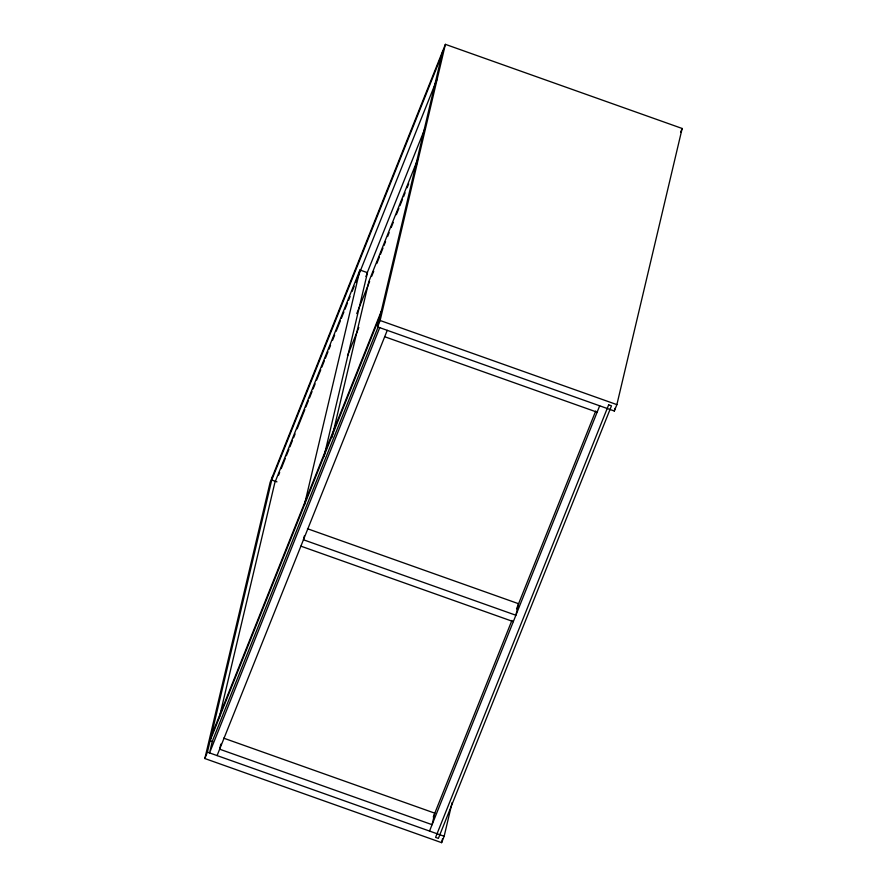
<?xml version="1.0" encoding="UTF-8"?>
<svg xmlns="http://www.w3.org/2000/svg" width="887" height="887" viewBox="0 0 887 887"><rect width="100%" height="100%" fill="white"/><g stroke="black" fill="none" stroke-linecap="round" stroke-linejoin="round"><path stroke-width="1.33" d="M452.115 802.58L444.154 836.264L441.604 842.65L204.842 758.529L270.125 482.373L445.396 44.35L682.158 128.471L616.875 404.627L614.314 411.014L377.563 326.893L442.846 50.736M204.842 758.529L207.403 752.143L272.686 475.986M219.289 717.65L274.848 482.617L359.934 269.992L367.462 272.675L323.966 456.672M220.852 744.082L219.643 749.193L432.08 824.677L434.796 813.168L223.668 738.15M304.374 505.025L359.934 269.992M304.352 535.936L303.443 539.773L515.879 615.245L518.596 603.737L307.467 528.73M332.015 437.291L368.848 281.501L418.254 158.03M377.563 326.893L380.124 320.506L445.396 44.35M441.604 842.65L442.558 838.614M614.314 411.014L614.957 408.319M441.892 54.761L271.732 480.011L276.955 481.863M278.629 475.066L279.66 472.494M281.201 468.646L285.304 458.368M286.335 455.796L288.907 449.376M289.938 446.804L292.499 440.384M293.53 437.812L295.072 433.965M297.134 428.831L304.84 409.561M305.871 406.989L308.432 400.569M309.463 397.997L312.036 391.577M313.067 389.005L315.118 383.871M316.659 380.024L320.772 369.746M321.804 367.174L324.365 360.754M325.396 358.182L327.968 351.762M328.999 349.19L330.541 345.342M332.592 340.198L334.643 335.064M336.195 331.217L340.298 320.939M341.329 318.366L343.901 311.947M344.932 309.375L347.493 302.955M348.524 300.383L350.066 296.535M352.117 291.391L354.179 286.257M355.72 282.41L436.925 79.475M367.018 273.218L425.095 128.083M365.921 276.511L367.462 272.675M356.762 313.588L369.613 281.478M371.664 276.334L373.726 271.2M376.809 263.494L379.381 257.075M380.401 254.502L382.973 248.083M384.004 245.511L385.546 241.652M387.597 236.519L389.138 232.671M391.2 227.527L393.251 222.393M396.334 214.687L398.906 208.268M399.937 205.695L402.51 199.276M403.53 196.703L405.071 192.845M407.133 187.711L408.674 183.864M415.87 165.88L417.411 162.022M347.504 355.765L358.814 327.514M211.073 736.609L381.233 311.359M380.279 315.395L210.119 740.634L212.736 741.565M378.328 326.427L212.27 741.399L209.554 752.908L379.714 327.658M217.082 755.591L387.253 330.341M680.617 132.296L682.158 128.471M433.266 817.005L511.921 620.423M516.544 608.859L595.72 411.014M429.519 831.064L599.679 405.814M380.124 320.506L616.875 404.627M384.692 336.727L597.128 412.2M300.893 546.159L513.318 621.632M207.403 752.143L444.154 836.264M608.67 404.838L435.595 837.383L438.389 838.381L611.476 405.836L608.67 404.838"/></g></svg>
